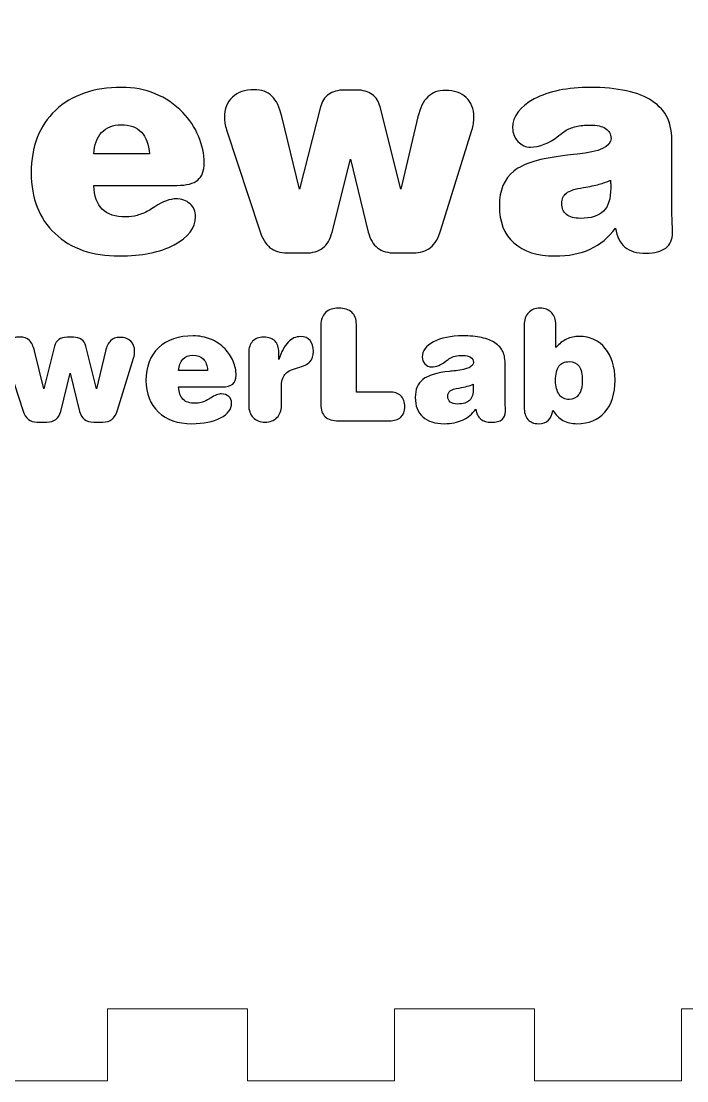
# Model space of a CAD drawing. Header units: inches. Extents: x -3.8 to 3.6, y -5.4 to 5.3.
# Drawn here: x -0.357 to 0.739, y 1.38 to 3.124 of the extents above; entities that cross this region are included whole.
import ezdxf

# ---------------------------------------------------------------- set-up
doc = ezdxf.new("R2010")
doc.units = ezdxf.units.IN
doc.header["$MEASUREMENT"] = 0
doc.layers.add('MAKERCASE', color=7, linetype='Continuous')

msp = doc.modelspace()

# ---------------------------------------------------------------- linework, layer by layer
at = {"layer": 'MAKERCASE', "color": 114, "lineweight": 0}
msp.add_open_spline([(2.0292, 5.2053), (2.0292, 5.2053), (2.0292, 4.9887), (2.0292, 4.9887), (2.0292, 4.9887), (2.0292, 4.9887), (2.1474, 4.9887), (2.1474, 4.9887), (2.1474, 4.9887), (2.1474, 4.9887), (2.1474, 4.6482), (2.1474, 4.6482), (2.1474, 4.6482), (2.1474, 4.6482), (2.0292, 4.6482), (2.0292, 4.6482), (2.0292, 4.6482), (2.0292, 4.6482), (2.0292, 4.4179), (2.0292, 4.4179), (2.0292, 4.4179), (2.0292, 4.4179), (2.1474, 4.4179), (2.1474, 4.4179), (2.1474, 4.4179), (2.1474, 4.4179), (2.1474, 4.1757), (2.1474, 4.1757), (2.1474, 4.1757), (2.1474, 4.1757), (2.0292, 4.1757), (2.0292, 4.1757), (2.0292, 4.1757), (2.0292, 4.1757), (2.0292, 3.9454), (2.0292, 3.9454), (2.0292, 3.9454), (2.0292, 3.9454), (2.1474, 3.9454), (2.1474, 3.9454), (2.1474, 3.9454), (2.1474, 3.9454), (2.1474, 3.7033), (2.1474, 3.7033), (2.1474, 3.7033), (2.1474, 3.7033), (2.0292, 3.7033), (2.0292, 3.7033), (2.0292, 3.7033), (2.0292, 3.7033), (2.0292, 3.473), (2.0292, 3.473), (2.0292, 3.473), (2.0292, 3.473), (2.1474, 3.473), (2.1474, 3.473), (2.1474, 3.473), (2.1474, 3.473), (2.1474, 3.2308), (2.1474, 3.2308), (2.1474, 3.2308), (2.1474, 3.2308), (2.0292, 3.2308), (2.0292, 3.2308), (2.0292, 3.2308), (2.0292, 3.2308), (2.0292, 3.0005), (2.0292, 3.0005), (2.0292, 3.0005), (2.0292, 3.0005), (2.1474, 3.0005), (2.1474, 3.0005), (2.1474, 3.0005), (2.1474, 3.0005), (2.1474, 2.7584), (2.1474, 2.7584), (2.1474, 2.7584), (2.1474, 2.7584), (2.0292, 2.7584), (2.0292, 2.7584), (2.0292, 2.7584), (2.0292, 2.7584), (2.0292, 2.5281), (2.0292, 2.5281), (2.0292, 2.5281), (2.0292, 2.5281), (2.1474, 2.5281), (2.1474, 2.5281), (2.1474, 2.5281), (2.1474, 2.5281), (2.1474, 2.286), (2.1474, 2.286), (2.1474, 2.286), (2.1474, 2.286), (2.0292, 2.286), (2.0292, 2.286), (2.0292, 2.286), (2.0292, 2.286), (2.0292, 2.0556), (2.0292, 2.0556), (2.0292, 2.0556), (2.0292, 2.0556), (2.1474, 2.0556), (2.1474, 2.0556), (2.1474, 2.0556), (2.1474, 2.0556), (2.1474, 1.7151), (2.1474, 1.7151), (2.1474, 1.7151), (2.1474, 1.7151), (2.0292, 1.7151), (2.0292, 1.7151), (2.0292, 1.7151), (2.0292, 1.7151), (2.0292, 1.4986), (2.0292, 1.4986), (2.0292, 1.4986), (2.0292, 1.4986), (1.793, 1.4986), (1.793, 1.4986), (1.793, 1.4986), (1.793, 1.4986), (1.793, 1.3805), (1.793, 1.3805), (1.793, 1.3805), (1.793, 1.3805), (1.4328, 1.3805), (1.4328, 1.3805), (1.4328, 1.3805), (1.4328, 1.3805), (1.4328, 1.4986), (1.4328, 1.4986), (1.4328, 1.4986), (1.4328, 1.4986), (1.2025, 1.4986), (1.2025, 1.4986), (1.2025, 1.4986), (1.2025, 1.4986), (1.2025, 1.3805), (1.2025, 1.3805), (1.2025, 1.3805), (1.2025, 1.3805), (0.9603, 1.3805), (0.9603, 1.3805), (0.9603, 1.3805), (0.9603, 1.3805), (0.9603, 1.4986), (0.9603, 1.4986), (0.9603, 1.4986), (0.9603, 1.4986), (0.73, 1.4986), (0.73, 1.4986), (0.73, 1.4986), (0.73, 1.4986), (0.73, 1.3805), (0.73, 1.3805), (0.73, 1.3805), (0.73, 1.3805), (0.4879, 1.3805), (0.4879, 1.3805), (0.4879, 1.3805), (0.4879, 1.3805), (0.4879, 1.4986), (0.4879, 1.4986), (0.4879, 1.4986), (0.4879, 1.4986), (0.2576, 1.4986), (0.2576, 1.4986), (0.2576, 1.4986), (0.2576, 1.4986), (0.2576, 1.3805), (0.2576, 1.3805), (0.2576, 1.3805), (0.2576, 1.3805), (0.0155, 1.3805), (0.0155, 1.3805), (0.0155, 1.3805), (0.0155, 1.3805), (0.0155, 1.4986), (0.0155, 1.4986), (0.0155, 1.4986), (0.0155, 1.4986), (-0.2149, 1.4986), (-0.2149, 1.4986), (-0.2149, 1.4986), (-0.2149, 1.4986), (-0.2149, 1.3805), (-0.2149, 1.3805), (-0.2149, 1.3805), (-0.2149, 1.3805), (-0.457, 1.3805), (-0.457, 1.3805), (-0.457, 1.3805), (-0.457, 1.3805), (-0.457, 1.4986), (-0.457, 1.4986), (-0.457, 1.4986), (-0.457, 1.4986), (-0.6873, 1.4986), (-0.6873, 1.4986), (-0.6873, 1.4986), (-0.6873, 1.4986), (-0.6873, 1.3805), (-0.6873, 1.3805), (-0.6873, 1.3805), (-0.6873, 1.3805), (-0.9294, 1.3805), (-0.9294, 1.3805), (-0.9294, 1.3805), (-0.9294, 1.3805), (-0.9294, 1.4986), (-0.9294, 1.4986), (-0.9294, 1.4986), (-0.9294, 1.4986), (-1.1597, 1.4986), (-1.1597, 1.4986), (-1.1597, 1.4986), (-1.1597, 1.4986), (-1.1597, 1.3805), (-1.1597, 1.3805), (-1.1597, 1.3805), (-1.1597, 1.3805), (-1.4019, 1.3805), (-1.4019, 1.3805), (-1.4019, 1.3805), (-1.4019, 1.3805), (-1.4019, 1.4986), (-1.4019, 1.4986), (-1.4019, 1.4986), (-1.4019, 1.4986), (-1.6322, 1.4986), (-1.6322, 1.4986), (-1.6322, 1.4986), (-1.6322, 1.4986), (-1.6322, 1.3805), (-1.6322, 1.3805), (-1.6322, 1.3805), (-1.6322, 1.3805), (-1.8743, 1.3805), (-1.8743, 1.3805), (-1.8743, 1.3805), (-1.8743, 1.3805), (-1.8743, 1.4986), (-1.8743, 1.4986), (-1.8743, 1.4986), (-1.8743, 1.4986), (-2.1046, 1.4986), (-2.1046, 1.4986), (-2.1046, 1.4986), (-2.1046, 1.4986), (-2.1046, 1.3805), (-2.1046, 1.3805), (-2.1046, 1.3805), (-2.1046, 1.3805), (-2.3467, 1.3805), (-2.3467, 1.3805), (-2.3467, 1.3805), (-2.3467, 1.3805), (-2.3467, 1.4986), (-2.3467, 1.4986), (-2.3467, 1.4986), (-2.3467, 1.4986), (-2.5771, 1.4986), (-2.5771, 1.4986), (-2.5771, 1.4986), (-2.5771, 1.4986), (-2.5771, 1.3805), (-2.5771, 1.3805), (-2.5771, 1.3805), (-2.5771, 1.3805), (-2.8192, 1.3805), (-2.8192, 1.3805), (-2.8192, 1.3805), (-2.8192, 1.3805), (-2.8192, 1.4986), (-2.8192, 1.4986), (-2.8192, 1.4986), (-2.8192, 1.4986), (-3.0495, 1.4986), (-3.0495, 1.4986), (-3.0495, 1.4986), (-3.0495, 1.4986), (-3.0495, 1.3805), (-3.0495, 1.3805), (-3.0495, 1.3805), (-3.0495, 1.3805), (-3.4097, 1.3805), (-3.4097, 1.3805), (-3.4097, 1.3805), (-3.4097, 1.3805), (-3.4097, 1.4986), (-3.4097, 1.4986), (-3.4097, 1.4986), (-3.4097, 1.4986), (-3.646, 1.4986), (-3.646, 1.4986), (-3.646, 1.4986), (-3.646, 1.4986), (-3.646, 1.7151), (-3.646, 1.7151), (-3.646, 1.7151), (-3.646, 1.7151), (-3.7641, 1.7151), (-3.7641, 1.7151), (-3.7641, 1.7151), (-3.7641, 1.7151), (-3.7641, 2.0556), (-3.7641, 2.0556), (-3.7641, 2.0556), (-3.7641, 2.0556), (-3.646, 2.0556), (-3.646, 2.0556), (-3.646, 2.0556), (-3.646, 2.0556), (-3.646, 2.286), (-3.646, 2.286), (-3.646, 2.286), (-3.646, 2.286), (-3.7641, 2.286), (-3.7641, 2.286), (-3.7641, 2.286), (-3.7641, 2.286), (-3.7641, 2.5281), (-3.7641, 2.5281), (-3.7641, 2.5281), (-3.7641, 2.5281), (-3.646, 2.5281), (-3.646, 2.5281), (-3.646, 2.5281), (-3.646, 2.5281), (-3.646, 2.7584), (-3.646, 2.7584), (-3.646, 2.7584), (-3.646, 2.7584), (-3.7641, 2.7584), (-3.7641, 2.7584), (-3.7641, 2.7584), (-3.7641, 2.7584), (-3.7641, 3.0005), (-3.7641, 3.0005), (-3.7641, 3.0005), (-3.7641, 3.0005), (-3.646, 3.0005), (-3.646, 3.0005), (-3.646, 3.0005), (-3.646, 3.0005), (-3.646, 3.2308), (-3.646, 3.2308), (-3.646, 3.2308), (-3.646, 3.2308), (-3.7641, 3.2308), (-3.7641, 3.2308), (-3.7641, 3.2308), (-3.7641, 3.2308), (-3.7641, 3.473), (-3.7641, 3.473), (-3.7641, 3.473), (-3.7641, 3.473), (-3.646, 3.473), (-3.646, 3.473), (-3.646, 3.473), (-3.646, 3.473), (-3.646, 3.7033), (-3.646, 3.7033), (-3.646, 3.7033), (-3.646, 3.7033), (-3.7641, 3.7033), (-3.7641, 3.7033), (-3.7641, 3.7033), (-3.7641, 3.7033), (-3.7641, 3.9454), (-3.7641, 3.9454), (-3.7641, 3.9454), (-3.7641, 3.9454), (-3.646, 3.9454), (-3.646, 3.9454), (-3.646, 3.9454), (-3.646, 3.9454), (-3.646, 4.1757), (-3.646, 4.1757), (-3.646, 4.1757), (-3.646, 4.1757), (-3.7641, 4.1757), (-3.7641, 4.1757), (-3.7641, 4.1757), (-3.7641, 4.1757), (-3.7641, 4.4179), (-3.7641, 4.4179), (-3.7641, 4.4179), (-3.7641, 4.4179), (-3.646, 4.4179), (-3.646, 4.4179), (-3.646, 4.4179), (-3.646, 4.4179), (-3.646, 4.6482), (-3.646, 4.6482), (-3.646, 4.6482), (-3.646, 4.6482), (-3.7641, 4.6482), (-3.7641, 4.6482), (-3.7641, 4.6482), (-3.7641, 4.6482), (-3.7641, 4.9887), (-3.7641, 4.9887), (-3.7641, 4.9887), (-3.7641, 4.9887), (-3.646, 4.9887), (-3.646, 4.9887), (-3.646, 4.9887), (-3.646, 4.9887), (-3.646, 5.2053), (-3.646, 5.2053), (-3.646, 5.2053), (-3.646, 5.2053), (-3.4097, 5.2053), (-3.4097, 5.2053), (-3.4097, 5.2053), (-3.4097, 5.2053), (-3.4097, 5.3234), (-3.4097, 5.3234), (-3.4097, 5.3234), (-3.4097, 5.3234), (-3.0495, 5.3234), (-3.0495, 5.3234), (-3.0495, 5.3234), (-3.0495, 5.3234), (-3.0495, 5.2053), (-3.0495, 5.2053), (-3.0495, 5.2053), (-3.0495, 5.2053), (-2.8192, 5.2053), (-2.8192, 5.2053), (-2.8192, 5.2053), (-2.8192, 5.2053), (-2.8192, 5.3234), (-2.8192, 5.3234), (-2.8192, 5.3234), (-2.8192, 5.3234), (-2.5771, 5.3234), (-2.5771, 5.3234), (-2.5771, 5.3234), (-2.5771, 5.3234), (-2.5771, 5.2053), (-2.5771, 5.2053), (-2.5771, 5.2053), (-2.5771, 5.2053), (-2.3467, 5.2053), (-2.3467, 5.2053), (-2.3467, 5.2053), (-2.3467, 5.2053), (-2.3467, 5.3234), (-2.3467, 5.3234), (-2.3467, 5.3234), (-2.3467, 5.3234), (-2.1046, 5.3234), (-2.1046, 5.3234), (-2.1046, 5.3234), (-2.1046, 5.3234), (-2.1046, 5.2053), (-2.1046, 5.2053), (-2.1046, 5.2053), (-2.1046, 5.2053), (-1.8743, 5.2053), (-1.8743, 5.2053), (-1.8743, 5.2053), (-1.8743, 5.2053), (-1.8743, 5.3234), (-1.8743, 5.3234), (-1.8743, 5.3234), (-1.8743, 5.3234), (-1.6322, 5.3234), (-1.6322, 5.3234), (-1.6322, 5.3234), (-1.6322, 5.3234), (-1.6322, 5.2053), (-1.6322, 5.2053), (-1.6322, 5.2053), (-1.6322, 5.2053), (-1.4019, 5.2053), (-1.4019, 5.2053), (-1.4019, 5.2053), (-1.4019, 5.2053), (-1.4019, 5.3234), (-1.4019, 5.3234), (-1.4019, 5.3234), (-1.4019, 5.3234), (-1.1597, 5.3234), (-1.1597, 5.3234), (-1.1597, 5.3234), (-1.1597, 5.3234), (-1.1597, 5.2053), (-1.1597, 5.2053), (-1.1597, 5.2053), (-1.1597, 5.2053), (-0.9294, 5.2053), (-0.9294, 5.2053), (-0.9294, 5.2053), (-0.9294, 5.2053), (-0.9294, 5.3234), (-0.9294, 5.3234), (-0.9294, 5.3234), (-0.9294, 5.3234), (-0.6873, 5.3234), (-0.6873, 5.3234), (-0.6873, 5.3234), (-0.6873, 5.3234), (-0.6873, 5.2053), (-0.6873, 5.2053), (-0.6873, 5.2053), (-0.6873, 5.2053), (-0.457, 5.2053), (-0.457, 5.2053), (-0.457, 5.2053), (-0.457, 5.2053), (-0.457, 5.3234), (-0.457, 5.3234), (-0.457, 5.3234), (-0.457, 5.3234), (-0.2149, 5.3234), (-0.2149, 5.3234), (-0.2149, 5.3234), (-0.2149, 5.3234), (-0.2149, 5.2053), (-0.2149, 5.2053), (-0.2149, 5.2053), (-0.2149, 5.2053), (0.0155, 5.2053), (0.0155, 5.2053), (0.0155, 5.2053), (0.0155, 5.2053), (0.0155, 5.3234), (0.0155, 5.3234), (0.0155, 5.3234), (0.0155, 5.3234), (0.2576, 5.3234), (0.2576, 5.3234), (0.2576, 5.3234), (0.2576, 5.3234), (0.2576, 5.2053), (0.2576, 5.2053), (0.2576, 5.2053), (0.2576, 5.2053), (0.4879, 5.2053), (0.4879, 5.2053), (0.4879, 5.2053), (0.4879, 5.2053), (0.4879, 5.3234), (0.4879, 5.3234), (0.4879, 5.3234), (0.4879, 5.3234), (0.73, 5.3234), (0.73, 5.3234), (0.73, 5.3234), (0.73, 5.3234), (0.73, 5.2053), (0.73, 5.2053), (0.73, 5.2053), (0.73, 5.2053), (0.9603, 5.2053), (0.9603, 5.2053), (0.9603, 5.2053), (0.9603, 5.2053), (0.9603, 5.3234), (0.9603, 5.3234), (0.9603, 5.3234), (0.9603, 5.3234), (1.2025, 5.3234), (1.2025, 5.3234), (1.2025, 5.3234), (1.2025, 5.3234), (1.2025, 5.2053), (1.2025, 5.2053), (1.2025, 5.2053), (1.2025, 5.2053), (1.4328, 5.2053), (1.4328, 5.2053), (1.4328, 5.2053), (1.4328, 5.2053), (1.4328, 5.3234), (1.4328, 5.3234), (1.4328, 5.3234), (1.4328, 5.3234), (1.793, 5.3234), (1.793, 5.3234), (1.793, 5.3234), (1.793, 5.3234), (1.793, 5.2053), (1.793, 5.2053), (1.793, 5.2053), (1.793, 5.2053), (2.0292, 5.2053), (2.0292, 5.2053)], degree=3, knots=[0, 0, 0, 0, 0.006711, 0.006711, 0.006711, 0.006711, 0.013423, 0.013423, 0.013423, 0.013423, 0.020134, 0.020134, 0.020134, 0.020134, 0.026846, 0.026846, 0.026846, 0.026846, 0.033557, 0.033557, 0.033557, 0.033557, 0.040268, 0.040268, 0.040268, 0.040268, 0.04698, 0.04698, 0.04698, 0.04698, 0.053691, 0.053691, 0.053691, 0.053691, 0.060403, 0.060403, 0.060403, 0.060403, 0.067114, 0.067114, 0.067114, 0.067114, 0.073826, 0.073826, 0.073826, 0.073826, 0.080537, 0.080537, 0.080537, 0.080537, 0.087248, 0.087248, 0.087248, 0.087248, 0.09396, 0.09396, 0.09396, 0.09396, 0.100671, 0.100671, 0.100671, 0.100671, 0.107383, 0.107383, 0.107383, 0.107383, 0.114094, 0.114094, 0.114094, 0.114094, 0.120805, 0.120805, 0.120805, 0.120805, 0.127517, 0.127517, 0.127517, 0.127517, 0.134228, 0.134228, 0.134228, 0.134228, 0.14094, 0.14094, 0.14094, 0.14094, 0.147651, 0.147651, 0.147651, 0.147651, 0.154362, 0.154362, 0.154362, 0.154362, 0.161074, 0.161074, 0.161074, 0.161074, 0.167785, 0.167785, 0.167785, 0.167785, 0.174497, 0.174497, 0.174497, 0.174497, 0.181208, 0.181208, 0.181208, 0.181208, 0.187919, 0.187919, 0.187919, 0.187919, 0.194631, 0.194631, 0.194631, 0.194631, 0.201342, 0.201342, 0.201342, 0.201342, 0.208054, 0.208054, 0.208054, 0.208054, 0.214765, 0.214765, 0.214765, 0.214765, 0.221477, 0.221477, 0.221477, 0.221477, 0.228188, 0.228188, 0.228188, 0.228188, 0.234899, 0.234899, 0.234899, 0.234899, 0.241611, 0.241611, 0.241611, 0.241611, 0.248322, 0.248322, 0.248322, 0.248322, 0.255034, 0.255034, 0.255034, 0.255034, 0.261745, 0.261745, 0.261745, 0.261745, 0.268456, 0.268456, 0.268456, 0.268456, 0.275168, 0.275168, 0.275168, 0.275168, 0.281879, 0.281879, 0.281879, 0.281879, 0.288591, 0.288591, 0.288591, 0.288591, 0.295302, 0.295302, 0.295302, 0.295302, 0.302013, 0.302013, 0.302013, 0.302013, 0.308725, 0.308725, 0.308725, 0.308725, 0.315436, 0.315436, 0.315436, 0.315436, 0.322148, 0.322148, 0.322148, 0.322148, 0.328859, 0.328859, 0.328859, 0.328859, 0.33557, 0.33557, 0.33557, 0.33557, 0.342282, 0.342282, 0.342282, 0.342282, 0.348993, 0.348993, 0.348993, 0.348993, 0.355705, 0.355705, 0.355705, 0.355705, 0.362416, 0.362416, 0.362416, 0.362416, 0.369128, 0.369128, 0.369128, 0.369128, 0.375839, 0.375839, 0.375839, 0.375839, 0.38255, 0.38255, 0.38255, 0.38255, 0.389262, 0.389262, 0.389262, 0.389262, 0.395973, 0.395973, 0.395973, 0.395973, 0.402685, 0.402685, 0.402685, 0.402685, 0.409396, 0.409396, 0.409396, 0.409396, 0.416107, 0.416107, 0.416107, 0.416107, 0.422819, 0.422819, 0.422819, 0.422819, 0.42953, 0.42953, 0.42953, 0.42953, 0.436242, 0.436242, 0.436242, 0.436242, 0.442953, 0.442953, 0.442953, 0.442953, 0.449664, 0.449664, 0.449664, 0.449664, 0.456376, 0.456376, 0.456376, 0.456376, 0.463087, 0.463087, 0.463087, 0.463087, 0.469799, 0.469799, 0.469799, 0.469799, 0.47651, 0.47651, 0.47651, 0.47651, 0.483221, 0.483221, 0.483221, 0.483221, 0.489933, 0.489933, 0.489933, 0.489933, 0.496644, 0.496644, 0.496644, 0.496644, 0.503356, 0.503356, 0.503356, 0.503356, 0.510067, 0.510067, 0.510067, 0.510067, 0.516779, 0.516779, 0.516779, 0.516779, 0.52349, 0.52349, 0.52349, 0.52349, 0.530201, 0.530201, 0.530201, 0.530201, 0.536913, 0.536913, 0.536913, 0.536913, 0.543624, 0.543624, 0.543624, 0.543624, 0.550336, 0.550336, 0.550336, 0.550336, 0.557047, 0.557047, 0.557047, 0.557047, 0.563758, 0.563758, 0.563758, 0.563758, 0.57047, 0.57047, 0.57047, 0.57047, 0.577181, 0.577181, 0.577181, 0.577181, 0.583893, 0.583893, 0.583893, 0.583893, 0.590604, 0.590604, 0.590604, 0.590604, 0.597315, 0.597315, 0.597315, 0.597315, 0.604027, 0.604027, 0.604027, 0.604027, 0.610738, 0.610738, 0.610738, 0.610738, 0.61745, 0.61745, 0.61745, 0.61745, 0.624161, 0.624161, 0.624161, 0.624161, 0.630872, 0.630872, 0.630872, 0.630872, 0.637584, 0.637584, 0.637584, 0.637584, 0.644295, 0.644295, 0.644295, 0.644295, 0.651007, 0.651007, 0.651007, 0.651007, 0.657718, 0.657718, 0.657718, 0.657718, 0.66443, 0.66443, 0.66443, 0.66443, 0.671141, 0.671141, 0.671141, 0.671141, 0.677852, 0.677852, 0.677852, 0.677852, 0.684564, 0.684564, 0.684564, 0.684564, 0.691275, 0.691275, 0.691275, 0.691275, 0.697987, 0.697987, 0.697987, 0.697987, 0.704698, 0.704698, 0.704698, 0.704698, 0.711409, 0.711409, 0.711409, 0.711409, 0.718121, 0.718121, 0.718121, 0.718121, 0.724832, 0.724832, 0.724832, 0.724832, 0.731544, 0.731544, 0.731544, 0.731544, 0.738255, 0.738255, 0.738255, 0.738255, 0.744966, 0.744966, 0.744966, 0.744966, 0.751678, 0.751678, 0.751678, 0.751678, 0.758389, 0.758389, 0.758389, 0.758389, 0.765101, 0.765101, 0.765101, 0.765101, 0.771812, 0.771812, 0.771812, 0.771812, 0.778523, 0.778523, 0.778523, 0.778523, 0.785235, 0.785235, 0.785235, 0.785235, 0.791946, 0.791946, 0.791946, 0.791946, 0.798658, 0.798658, 0.798658, 0.798658, 0.805369, 0.805369, 0.805369, 0.805369, 0.812081, 0.812081, 0.812081, 0.812081, 0.818792, 0.818792, 0.818792, 0.818792, 0.825503, 0.825503, 0.825503, 0.825503, 0.832215, 0.832215, 0.832215, 0.832215, 0.838926, 0.838926, 0.838926, 0.838926, 0.845638, 0.845638, 0.845638, 0.845638, 0.852349, 0.852349, 0.852349, 0.852349, 0.85906, 0.85906, 0.85906, 0.85906, 0.865772, 0.865772, 0.865772, 0.865772, 0.872483, 0.872483, 0.872483, 0.872483, 0.879195, 0.879195, 0.879195, 0.879195, 0.885906, 0.885906, 0.885906, 0.885906, 0.892617, 0.892617, 0.892617, 0.892617, 0.899329, 0.899329, 0.899329, 0.899329, 0.90604, 0.90604, 0.90604, 0.90604, 0.912752, 0.912752, 0.912752, 0.912752, 0.919463, 0.919463, 0.919463, 0.919463, 0.926174, 0.926174, 0.926174, 0.926174, 0.932886, 0.932886, 0.932886, 0.932886, 0.939597, 0.939597, 0.939597, 0.939597, 0.946309, 0.946309, 0.946309, 0.946309, 0.95302, 0.95302, 0.95302, 0.95302, 0.959732, 0.959732, 0.959732, 0.959732, 0.966443, 0.966443, 0.966443, 0.966443, 0.973154, 0.973154, 0.973154, 0.973154, 0.979866, 0.979866, 0.979866, 0.979866, 0.986577, 0.986577, 0.986577, 0.986577, 1, 1, 1, 1], dxfattribs=at)
at = {"layer": 'MAKERCASE', "color": 240}
for points, knots in [([(-0.2374, 2.8533), (-0.2367, 2.8358), (-0.2322, 2.8229), (-0.2236, 2.8144), (-0.2236, 2.8144), (-0.2151, 2.8059), (-0.2021, 2.8016), (-0.1848, 2.8016), (-0.1848, 2.8016), (-0.1783, 2.8016), (-0.1721, 2.8025), (-0.1661, 2.8042), (-0.1661, 2.8042), (-0.1601, 2.8058), (-0.1536, 2.8085), (-0.1465, 2.8124), (-0.1465, 2.8124), (-0.1443, 2.8136), (-0.1411, 2.8156), (-0.137, 2.8183), (-0.137, 2.8183), (-0.1233, 2.827), (-0.1118, 2.8314), (-0.1024, 2.8314), (-0.1024, 2.8314), (-0.0929, 2.8314), (-0.0851, 2.8286), (-0.079, 2.8232), (-0.079, 2.8232), (-0.0729, 2.8177), (-0.0699, 2.8107), (-0.0699, 2.8021), (-0.0699, 2.8021), (-0.0699, 2.7835), (-0.0816, 2.7681), (-0.105, 2.7558), (-0.105, 2.7558), (-0.1284, 2.7436), (-0.1586, 2.7374), (-0.1956, 2.7374), (-0.1956, 2.7374), (-0.24, 2.7374), (-0.2753, 2.7496), (-0.3013, 2.7743), (-0.3013, 2.7743), (-0.3274, 2.7989), (-0.3405, 2.8321), (-0.3405, 2.874), (-0.3405, 2.874), (-0.3405, 2.9175), (-0.3272, 2.9518), (-0.3005, 2.977), (-0.3005, 2.977), (-0.2739, 3.0021), (-0.2376, 3.0147), (-0.1917, 3.0147), (-0.1917, 3.0147), (-0.1719, 3.0147), (-0.1535, 3.0113), (-0.1365, 3.0044), (-0.1365, 3.0044), (-0.1195, 2.9974), (-0.1043, 2.9871), (-0.0908, 2.9732), (-0.0908, 2.9732), (-0.08, 2.9622), (-0.0715, 2.9492), (-0.0652, 2.9345), (-0.0652, 2.9345), (-0.059, 2.9197), (-0.0558, 2.9051), (-0.0558, 2.8904), (-0.0558, 2.8904), (-0.0558, 2.8774), (-0.0593, 2.868), (-0.0664, 2.8623), (-0.0664, 2.8623), (-0.0734, 2.8565), (-0.0848, 2.8536), (-0.1006, 2.8536), (-0.1006, 2.8536), (-0.1006, 2.8536), (-0.2374, 2.8533), (-0.2374, 2.8533)], [0, 0, 0, 0, 0.045455, 0.045455, 0.045455, 0.045455, 0.090909, 0.090909, 0.090909, 0.090909, 0.136364, 0.136364, 0.136364, 0.136364, 0.181818, 0.181818, 0.181818, 0.181818, 0.227273, 0.227273, 0.227273, 0.227273, 0.272727, 0.272727, 0.272727, 0.272727, 0.318182, 0.318182, 0.318182, 0.318182, 0.363636, 0.363636, 0.363636, 0.363636, 0.409091, 0.409091, 0.409091, 0.409091, 0.454545, 0.454545, 0.454545, 0.454545, 0.5, 0.5, 0.5, 0.5, 0.545455, 0.545455, 0.545455, 0.545455, 0.590909, 0.590909, 0.590909, 0.590909, 0.636364, 0.636364, 0.636364, 0.636364, 0.681818, 0.681818, 0.681818, 0.681818, 0.727273, 0.727273, 0.727273, 0.727273, 0.772727, 0.772727, 0.772727, 0.772727, 0.818182, 0.818182, 0.818182, 0.818182, 0.863636, 0.863636, 0.863636, 0.863636, 0.909091, 0.909091, 0.909091, 0.909091, 1, 1, 1, 1]), ([(0.1546, 2.7764), (0.1516, 2.7648), (0.1465, 2.7562), (0.1394, 2.7507), (0.1394, 2.7507), (0.1322, 2.7451), (0.1226, 2.7423), (0.1106, 2.7423), (0.1106, 2.7423), (0.1106, 2.7423), (0.0809, 2.7423), (0.0809, 2.7423), (0.0809, 2.7423), (0.0691, 2.7423), (0.0596, 2.7453), (0.0525, 2.751), (0.0525, 2.751), (0.0453, 2.7568), (0.0396, 2.7665), (0.0351, 2.7802), (0.0351, 2.7802), (0.0351, 2.7802), (-0.0189, 2.9449), (-0.0189, 2.9449), (-0.0189, 2.9449), (-0.0202, 2.9489), (-0.0211, 2.9525), (-0.0217, 2.9558), (-0.0217, 2.9558), (-0.0223, 2.959), (-0.0225, 2.9621), (-0.0225, 2.9652), (-0.0225, 2.9652), (-0.0225, 2.9793), (-0.0181, 2.9905), (-0.0094, 2.9986), (-0.0094, 2.9986), (-0.0006, 3.0068), (0.0112, 3.0109), (0.0263, 3.0109), (0.0263, 3.0109), (0.0385, 3.0109), (0.0483, 3.0074), (0.0556, 3.0004), (0.0556, 3.0004), (0.0629, 2.9934), (0.0683, 2.9823), (0.072, 2.9671), (0.072, 2.9671), (0.072, 2.9671), (0.1013, 2.8475), (0.1013, 2.8475), (0.1013, 2.8475), (0.1013, 2.8475), (0.1355, 2.9825), (0.1355, 2.9825), (0.1355, 2.9825), (0.1378, 2.9914), (0.1423, 2.9983), (0.149, 3.0031), (0.149, 3.0031), (0.1558, 3.0079), (0.1643, 3.0104), (0.1746, 3.0104), (0.1746, 3.0104), (0.1746, 3.0104), (0.1956, 3.0104), (0.1956, 3.0104), (0.1956, 3.0104), (0.2056, 3.0104), (0.2139, 3.0079), (0.2207, 3.0031), (0.2207, 3.0031), (0.2274, 2.9983), (0.2318, 2.9914), (0.2338, 2.9825), (0.2338, 2.9825), (0.2338, 2.9825), (0.2681, 2.8475), (0.2681, 2.8475), (0.2681, 2.8475), (0.2681, 2.8475), (0.296, 2.9661), (0.296, 2.9661), (0.296, 2.9661), (0.2993, 2.9809), (0.3048, 2.9918), (0.3122, 2.9991), (0.3122, 2.9991), (0.3196, 3.0063), (0.3293, 3.0099), (0.3413, 3.0099), (0.3413, 3.0099), (0.3559, 3.0099), (0.3673, 3.006), (0.3756, 2.9981), (0.3756, 2.9981), (0.384, 2.9903), (0.3881, 2.9794), (0.3881, 2.9656), (0.3881, 2.9656), (0.3881, 2.9621), (0.3879, 2.9586), (0.3873, 2.955), (0.3873, 2.955), (0.3868, 2.9515), (0.386, 2.948), (0.385, 2.9445), (0.385, 2.9445), (0.385, 2.9445), (0.3339, 2.7802), (0.3339, 2.7802), (0.3339, 2.7802), (0.3297, 2.7669), (0.324, 2.7572), (0.3167, 2.7513), (0.3167, 2.7513), (0.3094, 2.7453), (0.2999, 2.7423), (0.2881, 2.7423), (0.2881, 2.7423), (0.2881, 2.7423), (0.2589, 2.7423), (0.2589, 2.7423), (0.2589, 2.7423), (0.2467, 2.7423), (0.2369, 2.7451), (0.2297, 2.7507), (0.2297, 2.7507), (0.2225, 2.7562), (0.2173, 2.7648), (0.2143, 2.7764), (0.2143, 2.7764), (0.2143, 2.7764), (0.1849, 2.8964), (0.1849, 2.8964), (0.1849, 2.8964), (0.1849, 2.8964), (0.1546, 2.7764), (0.1546, 2.7764)], [0, 0, 0, 0, 0.027778, 0.027778, 0.027778, 0.027778, 0.055556, 0.055556, 0.055556, 0.055556, 0.083333, 0.083333, 0.083333, 0.083333, 0.111111, 0.111111, 0.111111, 0.111111, 0.138889, 0.138889, 0.138889, 0.138889, 0.166667, 0.166667, 0.166667, 0.166667, 0.194444, 0.194444, 0.194444, 0.194444, 0.222222, 0.222222, 0.222222, 0.222222, 0.25, 0.25, 0.25, 0.25, 0.277778, 0.277778, 0.277778, 0.277778, 0.305556, 0.305556, 0.305556, 0.305556, 0.333333, 0.333333, 0.333333, 0.333333, 0.361111, 0.361111, 0.361111, 0.361111, 0.388889, 0.388889, 0.388889, 0.388889, 0.416667, 0.416667, 0.416667, 0.416667, 0.444444, 0.444444, 0.444444, 0.444444, 0.472222, 0.472222, 0.472222, 0.472222, 0.5, 0.5, 0.5, 0.5, 0.527778, 0.527778, 0.527778, 0.527778, 0.555556, 0.555556, 0.555556, 0.555556, 0.583333, 0.583333, 0.583333, 0.583333, 0.611111, 0.611111, 0.611111, 0.611111, 0.638889, 0.638889, 0.638889, 0.638889, 0.666667, 0.666667, 0.666667, 0.666667, 0.694444, 0.694444, 0.694444, 0.694444, 0.722222, 0.722222, 0.722222, 0.722222, 0.75, 0.75, 0.75, 0.75, 0.777778, 0.777778, 0.777778, 0.777778, 0.805556, 0.805556, 0.805556, 0.805556, 0.833333, 0.833333, 0.833333, 0.833333, 0.861111, 0.861111, 0.861111, 0.861111, 0.888889, 0.888889, 0.888889, 0.888889, 0.916667, 0.916667, 0.916667, 0.916667, 0.944444, 0.944444, 0.944444, 0.944444, 1, 1, 1, 1]), ([(0.7142, 2.8029), (0.7142, 2.8002), (0.7143, 2.7958), (0.7147, 2.7899), (0.7147, 2.7899), (0.715, 2.7839), (0.7152, 2.7793), (0.7152, 2.7759), (0.7152, 2.7759), (0.7152, 2.7648), (0.7114, 2.7563), (0.7039, 2.7505), (0.7039, 2.7505), (0.6965, 2.7448), (0.6856, 2.7418), (0.6714, 2.7418), (0.6714, 2.7418), (0.6564, 2.7418), (0.6449, 2.7453), (0.6368, 2.752), (0.6368, 2.752), (0.6285, 2.7587), (0.6233, 2.7691), (0.6212, 2.7833), (0.6212, 2.7833), (0.6099, 2.7679), (0.596, 2.7564), (0.5796, 2.7488), (0.5796, 2.7488), (0.5631, 2.7412), (0.5438, 2.7374), (0.5216, 2.7374), (0.5216, 2.7374), (0.4925, 2.7374), (0.4699, 2.7445), (0.4539, 2.7589), (0.4539, 2.7589), (0.4379, 2.7733), (0.43, 2.7935), (0.43, 2.8198), (0.43, 2.8198), (0.43, 2.8454), (0.438, 2.8645), (0.454, 2.8771), (0.454, 2.8771), (0.47, 2.8896), (0.4981, 2.8981), (0.538, 2.9026), (0.538, 2.9026), (0.543, 2.9032), (0.5497, 2.9039), (0.558, 2.9047), (0.558, 2.9047), (0.5952, 2.9085), (0.6138, 2.9173), (0.6138, 2.9309), (0.6138, 2.9309), (0.6138, 2.938), (0.6108, 2.9434), (0.6049, 2.9472), (0.6049, 2.9472), (0.5991, 2.9509), (0.5907, 2.9528), (0.5797, 2.9528), (0.5797, 2.9528), (0.5709, 2.9528), (0.563, 2.952), (0.5562, 2.9504), (0.5562, 2.9504), (0.5493, 2.9488), (0.5433, 2.9463), (0.538, 2.943), (0.538, 2.943), (0.5358, 2.9416), (0.5324, 2.939), (0.5278, 2.9354), (0.5278, 2.9354), (0.5115, 2.9227), (0.4959, 2.9164), (0.4812, 2.9164), (0.4812, 2.9164), (0.4734, 2.9164), (0.4665, 2.9195), (0.4607, 2.9258), (0.4607, 2.9258), (0.4548, 2.932), (0.4519, 2.9394), (0.4519, 2.9481), (0.4519, 2.9481), (0.4519, 2.9672), (0.4638, 2.9831), (0.4876, 2.9957), (0.4876, 2.9957), (0.5114, 3.0083), (0.5423, 3.0147), (0.5802, 3.0147), (0.5802, 3.0147), (0.6021, 3.0147), (0.6218, 3.0128), (0.6394, 3.009), (0.6394, 3.009), (0.6571, 3.0052), (0.671, 2.9997), (0.6811, 2.9927), (0.6811, 2.9927), (0.6933, 2.9845), (0.7019, 2.9752), (0.7068, 2.9648), (0.7068, 2.9648), (0.7117, 2.9544), (0.7142, 2.9395), (0.7142, 2.9202), (0.7142, 2.9202), (0.7142, 2.9202), (0.7142, 2.8029), (0.7142, 2.8029)], [0, 0, 0, 0, 0.033333, 0.033333, 0.033333, 0.033333, 0.066667, 0.066667, 0.066667, 0.066667, 0.1, 0.1, 0.1, 0.1, 0.133333, 0.133333, 0.133333, 0.133333, 0.166667, 0.166667, 0.166667, 0.166667, 0.2, 0.2, 0.2, 0.2, 0.233333, 0.233333, 0.233333, 0.233333, 0.266667, 0.266667, 0.266667, 0.266667, 0.3, 0.3, 0.3, 0.3, 0.333333, 0.333333, 0.333333, 0.333333, 0.366667, 0.366667, 0.366667, 0.366667, 0.4, 0.4, 0.4, 0.4, 0.433333, 0.433333, 0.433333, 0.433333, 0.466667, 0.466667, 0.466667, 0.466667, 0.5, 0.5, 0.5, 0.5, 0.533333, 0.533333, 0.533333, 0.533333, 0.566667, 0.566667, 0.566667, 0.566667, 0.6, 0.6, 0.6, 0.6, 0.633333, 0.633333, 0.633333, 0.633333, 0.666667, 0.666667, 0.666667, 0.666667, 0.7, 0.7, 0.7, 0.7, 0.733333, 0.733333, 0.733333, 0.733333, 0.766667, 0.766667, 0.766667, 0.766667, 0.8, 0.8, 0.8, 0.8, 0.833333, 0.833333, 0.833333, 0.833333, 0.866667, 0.866667, 0.866667, 0.866667, 0.9, 0.9, 0.9, 0.9, 0.933333, 0.933333, 0.933333, 0.933333, 1, 1, 1, 1]), ([(-0.2374, 2.9052), (-0.2374, 2.9052), (-0.1457, 2.9052), (-0.1457, 2.9052), (-0.1457, 2.9052), (-0.1469, 2.9211), (-0.1514, 2.933), (-0.1592, 2.9411), (-0.1592, 2.9411), (-0.167, 2.9492), (-0.1782, 2.9533), (-0.1926, 2.9533), (-0.1926, 2.9533), (-0.2061, 2.9533), (-0.2168, 2.949), (-0.2246, 2.9405), (-0.2246, 2.9405), (-0.2325, 2.932), (-0.2367, 2.9203), (-0.2374, 2.9052)], [0, 0, 0, 0, 0.166667, 0.166667, 0.166667, 0.166667, 0.333333, 0.333333, 0.333333, 0.333333, 0.5, 0.5, 0.5, 0.5, 0.666667, 0.666667, 0.666667, 0.666667, 1, 1, 1, 1]), ([(0.6128, 2.8621), (0.6071, 2.8594), (0.6008, 2.8571), (0.5941, 2.8553), (0.5941, 2.8553), (0.5874, 2.8535), (0.5788, 2.8517), (0.5685, 2.85), (0.5685, 2.85), (0.5547, 2.8478), (0.5453, 2.8447), (0.5403, 2.8408), (0.5403, 2.8408), (0.5354, 2.8369), (0.5328, 2.8313), (0.5328, 2.8238), (0.5328, 2.8238), (0.5328, 2.8159), (0.5354, 2.8098), (0.5407, 2.8056), (0.5407, 2.8056), (0.5459, 2.8014), (0.5534, 2.7993), (0.5631, 2.7993), (0.5631, 2.7993), (0.5809, 2.7993), (0.5936, 2.8032), (0.6015, 2.8111), (0.6015, 2.8111), (0.6094, 2.8189), (0.6133, 2.8317), (0.6133, 2.8495), (0.6133, 2.8495), (0.6133, 2.8528), (0.6133, 2.8554), (0.6132, 2.8572), (0.6132, 2.8572), (0.6131, 2.8591), (0.6129, 2.8607), (0.6128, 2.8621)], [0, 0, 0, 0, 0.090909, 0.090909, 0.090909, 0.090909, 0.181818, 0.181818, 0.181818, 0.181818, 0.272727, 0.272727, 0.272727, 0.272727, 0.363636, 0.363636, 0.363636, 0.363636, 0.454545, 0.454545, 0.454545, 0.454545, 0.545455, 0.545455, 0.545455, 0.545455, 0.636364, 0.636364, 0.636364, 0.636364, 0.727273, 0.727273, 0.727273, 0.727273, 0.818182, 0.818182, 0.818182, 0.818182, 1, 1, 1, 1]), ([(0.1947, 2.5136), (0.1947, 2.5136), (0.2487, 2.5136), (0.2487, 2.5136), (0.2487, 2.5136), (0.2571, 2.5136), (0.2635, 2.5115), (0.2678, 2.5074), (0.2678, 2.5074), (0.2721, 2.5033), (0.2743, 2.4971), (0.2743, 2.4889), (0.2743, 2.4889), (0.2743, 2.4815), (0.2721, 2.4759), (0.2677, 2.4721), (0.2677, 2.4721), (0.2634, 2.4682), (0.2571, 2.4663), (0.2489, 2.4663), (0.2489, 2.4663), (0.2489, 2.4663), (0.1656, 2.4663), (0.1656, 2.4663), (0.1656, 2.4663), (0.1555, 2.4663), (0.1481, 2.4685), (0.1434, 2.4729), (0.1434, 2.4729), (0.1387, 2.4772), (0.1363, 2.484), (0.1363, 2.4933), (0.1363, 2.4933), (0.1363, 2.4933), (0.1363, 2.6239), (0.1363, 2.6239), (0.1363, 2.6239), (0.1363, 2.6327), (0.1389, 2.6394), (0.144, 2.6443), (0.144, 2.6443), (0.1491, 2.6491), (0.1563, 2.6515), (0.1656, 2.6515), (0.1656, 2.6515), (0.1751, 2.6515), (0.1823, 2.6493), (0.1873, 2.6447), (0.1873, 2.6447), (0.1922, 2.6402), (0.1947, 2.6336), (0.1947, 2.6249), (0.1947, 2.6249), (0.1947, 2.6249), (0.1947, 2.5136), (0.1947, 2.5136)], [0, 0, 0, 0, 0.066667, 0.066667, 0.066667, 0.066667, 0.133333, 0.133333, 0.133333, 0.133333, 0.2, 0.2, 0.2, 0.2, 0.266667, 0.266667, 0.266667, 0.266667, 0.333333, 0.333333, 0.333333, 0.333333, 0.4, 0.4, 0.4, 0.4, 0.466667, 0.466667, 0.466667, 0.466667, 0.533333, 0.533333, 0.533333, 0.533333, 0.6, 0.6, 0.6, 0.6, 0.666667, 0.666667, 0.666667, 0.666667, 0.733333, 0.733333, 0.733333, 0.733333, 0.8, 0.8, 0.8, 0.8, 0.866667, 0.866667, 0.866667, 0.866667, 1, 1, 1, 1]), ([(0.4708, 2.6236), (0.4708, 2.6322), (0.4732, 2.6389), (0.4779, 2.644), (0.4779, 2.644), (0.4826, 2.649), (0.4889, 2.6515), (0.4969, 2.6515), (0.4969, 2.6515), (0.5049, 2.6515), (0.5112, 2.6491), (0.516, 2.6442), (0.516, 2.6442), (0.5207, 2.6392), (0.5231, 2.6327), (0.5231, 2.6244), (0.5231, 2.6244), (0.5231, 2.6244), (0.5231, 2.587), (0.5231, 2.587), (0.5231, 2.587), (0.5284, 2.593), (0.5343, 2.5975), (0.5408, 2.6005), (0.5408, 2.6005), (0.5473, 2.6035), (0.5542, 2.605), (0.5617, 2.605), (0.5617, 2.605), (0.5795, 2.605), (0.5937, 2.5985), (0.6044, 2.5854), (0.6044, 2.5854), (0.6151, 2.5724), (0.6204, 2.555), (0.6204, 2.5332), (0.6204, 2.5332), (0.6204, 2.5107), (0.6149, 2.4931), (0.6038, 2.4805), (0.6038, 2.4805), (0.5928, 2.4678), (0.5774, 2.4615), (0.5578, 2.4615), (0.5578, 2.4615), (0.549, 2.4615), (0.5413, 2.4633), (0.5347, 2.4669), (0.5347, 2.4669), (0.5282, 2.4705), (0.5227, 2.476), (0.5183, 2.4834), (0.5183, 2.4834), (0.5172, 2.4762), (0.5146, 2.4708), (0.5107, 2.4671), (0.5107, 2.4671), (0.5066, 2.4634), (0.5012, 2.4615), (0.4943, 2.4615), (0.4943, 2.4615), (0.4867, 2.4615), (0.4809, 2.4639), (0.4769, 2.4686), (0.4769, 2.4686), (0.4728, 2.4733), (0.4708, 2.4801), (0.4708, 2.4889), (0.4708, 2.4889), (0.4708, 2.4889), (0.4708, 2.6236), (0.4708, 2.6236)], [0, 0, 0, 0, 0.052632, 0.052632, 0.052632, 0.052632, 0.105263, 0.105263, 0.105263, 0.105263, 0.157895, 0.157895, 0.157895, 0.157895, 0.210526, 0.210526, 0.210526, 0.210526, 0.263158, 0.263158, 0.263158, 0.263158, 0.315789, 0.315789, 0.315789, 0.315789, 0.368421, 0.368421, 0.368421, 0.368421, 0.421053, 0.421053, 0.421053, 0.421053, 0.473684, 0.473684, 0.473684, 0.473684, 0.526316, 0.526316, 0.526316, 0.526316, 0.578947, 0.578947, 0.578947, 0.578947, 0.631579, 0.631579, 0.631579, 0.631579, 0.684211, 0.684211, 0.684211, 0.684211, 0.736842, 0.736842, 0.736842, 0.736842, 0.789474, 0.789474, 0.789474, 0.789474, 0.842105, 0.842105, 0.842105, 0.842105, 0.894737, 0.894737, 0.894737, 0.894737, 1, 1, 1, 1]), ([(-0.292, 2.4818), (-0.2936, 2.4758), (-0.2963, 2.4713), (-0.3, 2.4684), (-0.3, 2.4684), (-0.3037, 2.4655), (-0.3087, 2.4641), (-0.315, 2.4641), (-0.315, 2.4641), (-0.315, 2.4641), (-0.3305, 2.4641), (-0.3305, 2.4641), (-0.3305, 2.4641), (-0.3366, 2.4641), (-0.3415, 2.4656), (-0.3452, 2.4686), (-0.3452, 2.4686), (-0.349, 2.4716), (-0.352, 2.4767), (-0.3543, 2.4838), (-0.3543, 2.4838), (-0.3543, 2.4838), (-0.3825, 2.5697), (-0.3825, 2.5697), (-0.3825, 2.5697), (-0.3831, 2.5717), (-0.3836, 2.5736), (-0.3839, 2.5753), (-0.3839, 2.5753), (-0.3842, 2.577), (-0.3843, 2.5786), (-0.3843, 2.5802), (-0.3843, 2.5802), (-0.3843, 2.5876), (-0.382, 2.5934), (-0.3775, 2.5976), (-0.3775, 2.5976), (-0.3729, 2.6019), (-0.3668, 2.604), (-0.3589, 2.604), (-0.3589, 2.604), (-0.3525, 2.604), (-0.3475, 2.6022), (-0.3436, 2.5986), (-0.3436, 2.5986), (-0.3398, 2.5949), (-0.337, 2.5891), (-0.3351, 2.5812), (-0.3351, 2.5812), (-0.3351, 2.5812), (-0.3198, 2.5189), (-0.3198, 2.5189), (-0.3198, 2.5189), (-0.3198, 2.5189), (-0.302, 2.5893), (-0.302, 2.5893), (-0.302, 2.5893), (-0.3008, 2.5939), (-0.2985, 2.5975), (-0.2949, 2.6), (-0.2949, 2.6), (-0.2914, 2.6025), (-0.287, 2.6038), (-0.2816, 2.6038), (-0.2816, 2.6038), (-0.2816, 2.6038), (-0.2707, 2.6038), (-0.2707, 2.6038), (-0.2707, 2.6038), (-0.2655, 2.6038), (-0.2611, 2.6025), (-0.2576, 2.6), (-0.2576, 2.6), (-0.2541, 2.5975), (-0.2518, 2.5939), (-0.2507, 2.5893), (-0.2507, 2.5893), (-0.2507, 2.5893), (-0.2329, 2.5189), (-0.2329, 2.5189), (-0.2329, 2.5189), (-0.2329, 2.5189), (-0.2183, 2.5807), (-0.2183, 2.5807), (-0.2183, 2.5807), (-0.2166, 2.5884), (-0.2138, 2.5941), (-0.2099, 2.5979), (-0.2099, 2.5979), (-0.206, 2.6017), (-0.201, 2.6035), (-0.1948, 2.6035), (-0.1948, 2.6035), (-0.1871, 2.6035), (-0.1812, 2.6015), (-0.1768, 2.5974), (-0.1768, 2.5974), (-0.1725, 2.5933), (-0.1703, 2.5876), (-0.1703, 2.5805), (-0.1703, 2.5805), (-0.1703, 2.5786), (-0.1704, 2.5768), (-0.1707, 2.5749), (-0.1707, 2.5749), (-0.171, 2.5731), (-0.1714, 2.5713), (-0.1719, 2.5694), (-0.1719, 2.5694), (-0.1719, 2.5694), (-0.1986, 2.4838), (-0.1986, 2.4838), (-0.1986, 2.4838), (-0.2008, 2.4769), (-0.2037, 2.4718), (-0.2075, 2.4687), (-0.2075, 2.4687), (-0.2114, 2.4657), (-0.2163, 2.4641), (-0.2224, 2.4641), (-0.2224, 2.4641), (-0.2224, 2.4641), (-0.2377, 2.4641), (-0.2377, 2.4641), (-0.2377, 2.4641), (-0.244, 2.4641), (-0.2491, 2.4655), (-0.2529, 2.4684), (-0.2529, 2.4684), (-0.2567, 2.4713), (-0.2593, 2.4758), (-0.2609, 2.4818), (-0.2609, 2.4818), (-0.2609, 2.4818), (-0.2763, 2.5444), (-0.2763, 2.5444), (-0.2763, 2.5444), (-0.2763, 2.5444), (-0.292, 2.4818), (-0.292, 2.4818)], [0, 0, 0, 0, 0.027778, 0.027778, 0.027778, 0.027778, 0.055556, 0.055556, 0.055556, 0.055556, 0.083333, 0.083333, 0.083333, 0.083333, 0.111111, 0.111111, 0.111111, 0.111111, 0.138889, 0.138889, 0.138889, 0.138889, 0.166667, 0.166667, 0.166667, 0.166667, 0.194444, 0.194444, 0.194444, 0.194444, 0.222222, 0.222222, 0.222222, 0.222222, 0.25, 0.25, 0.25, 0.25, 0.277778, 0.277778, 0.277778, 0.277778, 0.305556, 0.305556, 0.305556, 0.305556, 0.333333, 0.333333, 0.333333, 0.333333, 0.361111, 0.361111, 0.361111, 0.361111, 0.388889, 0.388889, 0.388889, 0.388889, 0.416667, 0.416667, 0.416667, 0.416667, 0.444444, 0.444444, 0.444444, 0.444444, 0.472222, 0.472222, 0.472222, 0.472222, 0.5, 0.5, 0.5, 0.5, 0.527778, 0.527778, 0.527778, 0.527778, 0.555556, 0.555556, 0.555556, 0.555556, 0.583333, 0.583333, 0.583333, 0.583333, 0.611111, 0.611111, 0.611111, 0.611111, 0.638889, 0.638889, 0.638889, 0.638889, 0.666667, 0.666667, 0.666667, 0.666667, 0.694444, 0.694444, 0.694444, 0.694444, 0.722222, 0.722222, 0.722222, 0.722222, 0.75, 0.75, 0.75, 0.75, 0.777778, 0.777778, 0.777778, 0.777778, 0.805556, 0.805556, 0.805556, 0.805556, 0.833333, 0.833333, 0.833333, 0.833333, 0.861111, 0.861111, 0.861111, 0.861111, 0.888889, 0.888889, 0.888889, 0.888889, 0.916667, 0.916667, 0.916667, 0.916667, 0.944444, 0.944444, 0.944444, 0.944444, 1, 1, 1, 1]), ([(-0.0979, 2.5219), (-0.0975, 2.5128), (-0.0952, 2.5061), (-0.0907, 2.5016), (-0.0907, 2.5016), (-0.0862, 2.4972), (-0.0795, 2.495), (-0.0705, 2.495), (-0.0705, 2.495), (-0.0671, 2.495), (-0.0638, 2.4954), (-0.0607, 2.4963), (-0.0607, 2.4963), (-0.0576, 2.4972), (-0.0542, 2.4986), (-0.0505, 2.5006), (-0.0505, 2.5006), (-0.0493, 2.5012), (-0.0477, 2.5023), (-0.0455, 2.5037), (-0.0455, 2.5037), (-0.0384, 2.5082), (-0.0324, 2.5105), (-0.0275, 2.5105), (-0.0275, 2.5105), (-0.0226, 2.5105), (-0.0185, 2.5091), (-0.0153, 2.5062), (-0.0153, 2.5062), (-0.0121, 2.5034), (-0.0106, 2.4997), (-0.0106, 2.4953), (-0.0106, 2.4953), (-0.0106, 2.4856), (-0.0167, 2.4775), (-0.0289, 2.4711), (-0.0289, 2.4711), (-0.041, 2.4647), (-0.0568, 2.4615), (-0.0761, 2.4615), (-0.0761, 2.4615), (-0.0992, 2.4615), (-0.1176, 2.4679), (-0.1312, 2.4807), (-0.1312, 2.4807), (-0.1448, 2.4936), (-0.1516, 2.5109), (-0.1516, 2.5327), (-0.1516, 2.5327), (-0.1516, 2.5554), (-0.1447, 2.5733), (-0.1308, 2.5864), (-0.1308, 2.5864), (-0.1169, 2.5995), (-0.098, 2.606), (-0.0741, 2.606), (-0.0741, 2.606), (-0.0637, 2.606), (-0.0541, 2.6042), (-0.0453, 2.6006), (-0.0453, 2.6006), (-0.0364, 2.5971), (-0.0285, 2.5916), (-0.0215, 2.5844), (-0.0215, 2.5844), (-0.0159, 2.5787), (-0.0114, 2.5719), (-0.0081, 2.5642), (-0.0081, 2.5642), (-0.0049, 2.5565), (-0.0032, 2.5489), (-0.0032, 2.5413), (-0.0032, 2.5413), (-0.0032, 2.5345), (-0.0051, 2.5296), (-0.0087, 2.5266), (-0.0087, 2.5266), (-0.0124, 2.5236), (-0.0183, 2.5221), (-0.0266, 2.5221), (-0.0266, 2.5221), (-0.0266, 2.5221), (-0.0979, 2.5219), (-0.0979, 2.5219)], [0, 0, 0, 0, 0.045455, 0.045455, 0.045455, 0.045455, 0.090909, 0.090909, 0.090909, 0.090909, 0.136364, 0.136364, 0.136364, 0.136364, 0.181818, 0.181818, 0.181818, 0.181818, 0.227273, 0.227273, 0.227273, 0.227273, 0.272727, 0.272727, 0.272727, 0.272727, 0.318182, 0.318182, 0.318182, 0.318182, 0.363636, 0.363636, 0.363636, 0.363636, 0.409091, 0.409091, 0.409091, 0.409091, 0.454545, 0.454545, 0.454545, 0.454545, 0.5, 0.5, 0.5, 0.5, 0.545455, 0.545455, 0.545455, 0.545455, 0.590909, 0.590909, 0.590909, 0.590909, 0.636364, 0.636364, 0.636364, 0.636364, 0.681818, 0.681818, 0.681818, 0.681818, 0.727273, 0.727273, 0.727273, 0.727273, 0.772727, 0.772727, 0.772727, 0.772727, 0.818182, 0.818182, 0.818182, 0.818182, 0.863636, 0.863636, 0.863636, 0.863636, 0.909091, 0.909091, 0.909091, 0.909091, 1, 1, 1, 1]), ([(0.0713, 2.4913), (0.0713, 2.483), (0.0688, 2.4764), (0.064, 2.4715), (0.064, 2.4715), (0.0591, 2.4665), (0.0526, 2.4641), (0.0444, 2.4641), (0.0444, 2.4641), (0.0361, 2.4641), (0.0296, 2.4666), (0.0247, 2.4716), (0.0247, 2.4716), (0.0199, 2.4766), (0.0175, 2.4834), (0.0175, 2.492), (0.0175, 2.492), (0.0175, 2.492), (0.0175, 2.5781), (0.0175, 2.5781), (0.0175, 2.5781), (0.0175, 2.5862), (0.0196, 2.5925), (0.0239, 2.597), (0.0239, 2.597), (0.0282, 2.6015), (0.0342, 2.6038), (0.042, 2.6038), (0.042, 2.6038), (0.0505, 2.6038), (0.0567, 2.6017), (0.0608, 2.5975), (0.0608, 2.5975), (0.0649, 2.5933), (0.067, 2.587), (0.067, 2.5783), (0.067, 2.5783), (0.067, 2.5783), (0.067, 2.5669), (0.067, 2.5669), (0.067, 2.5669), (0.0713, 2.5799), (0.0765, 2.5894), (0.0823, 2.5955), (0.0823, 2.5955), (0.0882, 2.6017), (0.0951, 2.6048), (0.1031, 2.6048), (0.1031, 2.6048), (0.1097, 2.6048), (0.1148, 2.6026), (0.1186, 2.5983), (0.1186, 2.5983), (0.1223, 2.594), (0.1241, 2.5881), (0.1241, 2.5805), (0.1241, 2.5805), (0.1241, 2.5732), (0.1222, 2.5675), (0.1182, 2.5633), (0.1182, 2.5633), (0.1142, 2.5592), (0.1075, 2.5559), (0.098, 2.5534), (0.098, 2.5534), (0.0878, 2.5509), (0.0808, 2.5473), (0.077, 2.5426), (0.077, 2.5426), (0.0732, 2.5379), (0.0713, 2.5309), (0.0713, 2.5217), (0.0713, 2.5217), (0.0713, 2.5217), (0.0713, 2.4913), (0.0713, 2.4913)], [0, 0, 0, 0, 0.05, 0.05, 0.05, 0.05, 0.1, 0.1, 0.1, 0.1, 0.15, 0.15, 0.15, 0.15, 0.2, 0.2, 0.2, 0.2, 0.25, 0.25, 0.25, 0.25, 0.3, 0.3, 0.3, 0.3, 0.35, 0.35, 0.35, 0.35, 0.4, 0.4, 0.4, 0.4, 0.45, 0.45, 0.45, 0.45, 0.5, 0.5, 0.5, 0.5, 0.55, 0.55, 0.55, 0.55, 0.6, 0.6, 0.6, 0.6, 0.65, 0.65, 0.65, 0.65, 0.7, 0.7, 0.7, 0.7, 0.75, 0.75, 0.75, 0.75, 0.8, 0.8, 0.8, 0.8, 0.85, 0.85, 0.85, 0.85, 0.9, 0.9, 0.9, 0.9, 1, 1, 1, 1]), ([(0.4397, 2.4956), (0.4397, 2.4942), (0.4398, 2.4919), (0.44, 2.4889), (0.44, 2.4889), (0.4402, 2.4858), (0.4402, 2.4834), (0.4402, 2.4816), (0.4402, 2.4816), (0.4402, 2.4758), (0.4383, 2.4714), (0.4344, 2.4684), (0.4344, 2.4684), (0.4305, 2.4654), (0.4248, 2.4638), (0.4174, 2.4638), (0.4174, 2.4638), (0.4096, 2.4638), (0.4036, 2.4656), (0.3994, 2.4691), (0.3994, 2.4691), (0.3951, 2.4726), (0.3924, 2.4781), (0.3913, 2.4854), (0.3913, 2.4854), (0.3854, 2.4774), (0.3782, 2.4714), (0.3696, 2.4675), (0.3696, 2.4675), (0.361, 2.4635), (0.3509, 2.4615), (0.3394, 2.4615), (0.3394, 2.4615), (0.3242, 2.4615), (0.3124, 2.4652), (0.3041, 2.4727), (0.3041, 2.4727), (0.2958, 2.4802), (0.2916, 2.4908), (0.2916, 2.5044), (0.2916, 2.5044), (0.2916, 2.5178), (0.2958, 2.5278), (0.3042, 2.5343), (0.3042, 2.5343), (0.3125, 2.5409), (0.3271, 2.5453), (0.3479, 2.5476), (0.3479, 2.5476), (0.3505, 2.5479), (0.354, 2.5483), (0.3584, 2.5487), (0.3584, 2.5487), (0.3777, 2.5507), (0.3874, 2.5553), (0.3874, 2.5624), (0.3874, 2.5624), (0.3874, 2.5661), (0.3859, 2.5689), (0.3828, 2.5708), (0.3828, 2.5708), (0.3797, 2.5728), (0.3754, 2.5738), (0.3697, 2.5738), (0.3697, 2.5738), (0.365, 2.5738), (0.3609, 2.5733), (0.3574, 2.5725), (0.3574, 2.5725), (0.3538, 2.5717), (0.3507, 2.5704), (0.3479, 2.5687), (0.3479, 2.5687), (0.3468, 2.5679), (0.345, 2.5666), (0.3426, 2.5647), (0.3426, 2.5647), (0.3341, 2.5581), (0.326, 2.5548), (0.3183, 2.5548), (0.3183, 2.5548), (0.3142, 2.5548), (0.3107, 2.5564), (0.3076, 2.5597), (0.3076, 2.5597), (0.3046, 2.563), (0.3031, 2.5668), (0.3031, 2.5713), (0.3031, 2.5713), (0.3031, 2.5813), (0.3092, 2.5896), (0.3216, 2.5962), (0.3216, 2.5962), (0.334, 2.6027), (0.3501, 2.606), (0.3699, 2.606), (0.3699, 2.606), (0.3813, 2.606), (0.3916, 2.6051), (0.4008, 2.6031), (0.4008, 2.6031), (0.41, 2.6011), (0.4172, 2.5982), (0.4225, 2.5946), (0.4225, 2.5946), (0.4289, 2.5903), (0.4333, 2.5854), (0.4359, 2.58), (0.4359, 2.58), (0.4385, 2.5746), (0.4397, 2.5669), (0.4397, 2.5568), (0.4397, 2.5568), (0.4397, 2.5568), (0.4397, 2.4956), (0.4397, 2.4956)], [0, 0, 0, 0, 0.033333, 0.033333, 0.033333, 0.033333, 0.066667, 0.066667, 0.066667, 0.066667, 0.1, 0.1, 0.1, 0.1, 0.133333, 0.133333, 0.133333, 0.133333, 0.166667, 0.166667, 0.166667, 0.166667, 0.2, 0.2, 0.2, 0.2, 0.233333, 0.233333, 0.233333, 0.233333, 0.266667, 0.266667, 0.266667, 0.266667, 0.3, 0.3, 0.3, 0.3, 0.333333, 0.333333, 0.333333, 0.333333, 0.366667, 0.366667, 0.366667, 0.366667, 0.4, 0.4, 0.4, 0.4, 0.433333, 0.433333, 0.433333, 0.433333, 0.466667, 0.466667, 0.466667, 0.466667, 0.5, 0.5, 0.5, 0.5, 0.533333, 0.533333, 0.533333, 0.533333, 0.566667, 0.566667, 0.566667, 0.566667, 0.6, 0.6, 0.6, 0.6, 0.633333, 0.633333, 0.633333, 0.633333, 0.666667, 0.666667, 0.666667, 0.666667, 0.7, 0.7, 0.7, 0.7, 0.733333, 0.733333, 0.733333, 0.733333, 0.766667, 0.766667, 0.766667, 0.766667, 0.8, 0.8, 0.8, 0.8, 0.833333, 0.833333, 0.833333, 0.833333, 0.866667, 0.866667, 0.866667, 0.866667, 0.9, 0.9, 0.9, 0.9, 0.933333, 0.933333, 0.933333, 0.933333, 1, 1, 1, 1]), ([(-0.0979, 2.549), (-0.0979, 2.549), (-0.0501, 2.549), (-0.0501, 2.549), (-0.0501, 2.549), (-0.0507, 2.5572), (-0.053, 2.5635), (-0.0571, 2.5677), (-0.0571, 2.5677), (-0.0612, 2.5719), (-0.067, 2.574), (-0.0745, 2.574), (-0.0745, 2.574), (-0.0816, 2.574), (-0.0872, 2.5718), (-0.0912, 2.5674), (-0.0912, 2.5674), (-0.0953, 2.563), (-0.0975, 2.5568), (-0.0979, 2.549)], [0, 0, 0, 0, 0.166667, 0.166667, 0.166667, 0.166667, 0.333333, 0.333333, 0.333333, 0.333333, 0.5, 0.5, 0.5, 0.5, 0.666667, 0.666667, 0.666667, 0.666667, 1, 1, 1, 1]), ([(0.5447, 2.5636), (0.5372, 2.5636), (0.5316, 2.561), (0.528, 2.5559), (0.528, 2.5559), (0.5244, 2.5509), (0.5226, 2.543), (0.5226, 2.5323), (0.5226, 2.5323), (0.5226, 2.5225), (0.5246, 2.5149), (0.5285, 2.5094), (0.5285, 2.5094), (0.5324, 2.5039), (0.5378, 2.5012), (0.5447, 2.5012), (0.5447, 2.5012), (0.5516, 2.5012), (0.557, 2.5039), (0.5608, 2.5094), (0.5608, 2.5094), (0.5647, 2.5149), (0.5666, 2.5225), (0.5666, 2.5323), (0.5666, 2.5323), (0.5666, 2.543), (0.5648, 2.5509), (0.5612, 2.5559), (0.5612, 2.5559), (0.5577, 2.561), (0.5522, 2.5636), (0.5447, 2.5636)], [0, 0, 0, 0, 0.111111, 0.111111, 0.111111, 0.111111, 0.222222, 0.222222, 0.222222, 0.222222, 0.333333, 0.333333, 0.333333, 0.333333, 0.444444, 0.444444, 0.444444, 0.444444, 0.555556, 0.555556, 0.555556, 0.555556, 0.666667, 0.666667, 0.666667, 0.666667, 0.777778, 0.777778, 0.777778, 0.777778, 1, 1, 1, 1]), ([(0.3869, 2.5265), (0.3839, 2.5251), (0.3807, 2.5239), (0.3772, 2.523), (0.3772, 2.523), (0.3736, 2.522), (0.3692, 2.5211), (0.3638, 2.5202), (0.3638, 2.5202), (0.3566, 2.5191), (0.3517, 2.5174), (0.3491, 2.5154), (0.3491, 2.5154), (0.3465, 2.5134), (0.3452, 2.5105), (0.3452, 2.5066), (0.3452, 2.5066), (0.3452, 2.5024), (0.3466, 2.4992), (0.3493, 2.4971), (0.3493, 2.4971), (0.352, 2.4949), (0.3559, 2.4938), (0.361, 2.4938), (0.361, 2.4938), (0.3703, 2.4938), (0.3769, 2.4958), (0.381, 2.4999), (0.381, 2.4999), (0.3851, 2.504), (0.3871, 2.5107), (0.3871, 2.5199), (0.3871, 2.5199), (0.3871, 2.5217), (0.3871, 2.523), (0.3871, 2.524), (0.3871, 2.524), (0.3871, 2.5249), (0.387, 2.5258), (0.3869, 2.5265)], [0, 0, 0, 0, 0.090909, 0.090909, 0.090909, 0.090909, 0.181818, 0.181818, 0.181818, 0.181818, 0.272727, 0.272727, 0.272727, 0.272727, 0.363636, 0.363636, 0.363636, 0.363636, 0.454545, 0.454545, 0.454545, 0.454545, 0.545455, 0.545455, 0.545455, 0.545455, 0.636364, 0.636364, 0.636364, 0.636364, 0.727273, 0.727273, 0.727273, 0.727273, 0.818182, 0.818182, 0.818182, 0.818182, 1, 1, 1, 1])]:
    msp.add_open_spline(points, degree=3, knots=knots, dxfattribs=at)

doc.saveas('drawing.dxf')
